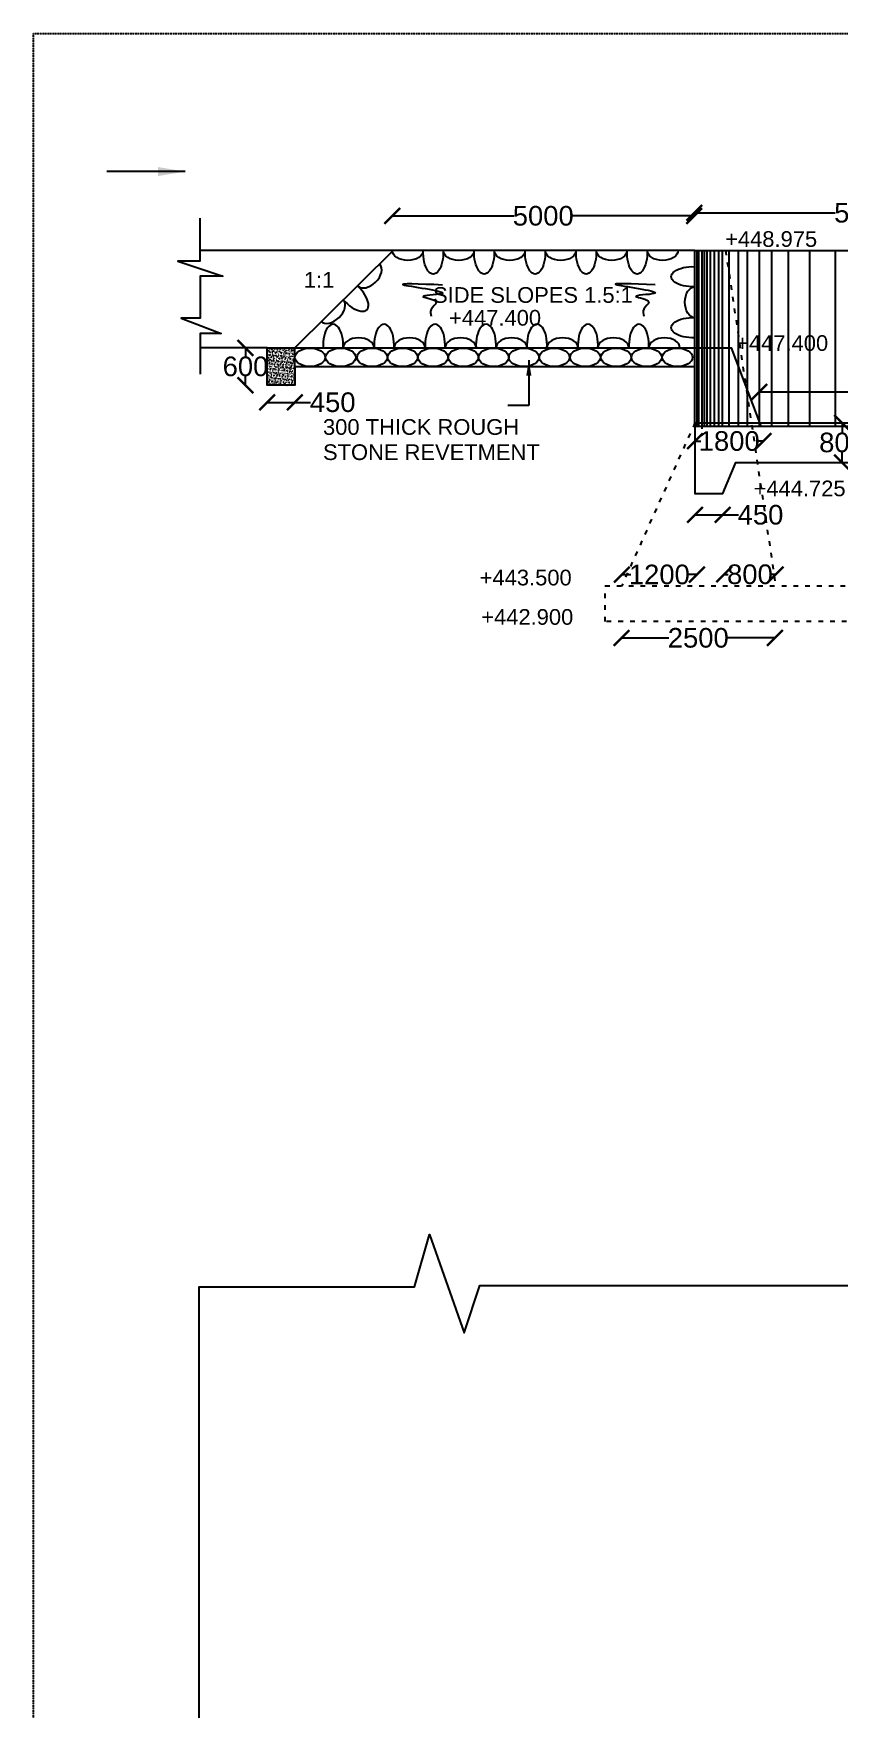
# Model space of a CAD drawing. Header units: millimetres. Extents: x 60706 to 78727, y 12317 to 23622.
# Drawn here: x 60706 to 62758, y 19351 to 23622 of the extents above; entities that cross this region are included whole.
import ezdxf

# ---------------------------------------------------------------- set-up
doc = ezdxf.new("R2010")
doc.units = ezdxf.units.MM
doc.header["$MEASUREMENT"] = 0
doc.linetypes.add('ACAD_ISO03W100', pattern=[30, 12, -18])
doc.linetypes.add('HIDDENX2', pattern=[0.75, 0.5, -0.25])
doc.layers.add('DRAWING', color=7, linetype='Continuous')
doc.layers.get('0').off()
doc.styles.get("Standard").update_dxf_attribs({"font": 'ARIAL_1.TTF'})
doc.dimstyles.get("Standard").update_dxf_attribs({"dimtxt": 50, "dimasz": 40, "dimexe": 0.18, "dimexo": 0.0625, "dimgap": 0.09, "dimtad": 0, "dimtih": 1, "dimtoh": 1, "dimdec": 0, "dimzin": 0, "dimdsep": 46, "dimtxsty": 'Standard', "dimblk": 'ARCHTICK', "dimcen": 0.05, "dimse1": 1, "dimse2": 1, "dimadec": 0, "dimazin": 0, "dimtfac": 1, "dimtdec": 0, "dimtofl": 0, "dimtmove": 0, "dimatfit": 3, "dimfxl": 0, "dimtolj": 1, "dimtzin": 0, "dimarcsym": 0})

# ---------------------------------------------------------------- blocks, each defined once
blk = doc.blocks.new('_ArchTick')
at = {"color": 0, "linetype": 'ByBlock', "const_width": 0.15}
blk.add_lwpolyline([(-0.5, -0.5), (0.5, 0.5)], dxfattribs=at)
blk = doc.blocks.new('*D311')
at = {"layer": 'Defpoints', "color": 0}
for p in [(61620.7, 23153.4), (62390.5, 23156.7), (62390.5, 23153.4)]:
    blk.add_point(p, dxfattribs=at)
at = {"layer": 'DRAWING', "color": 0, "lineweight": -2}
for p, q in [((61620.7, 23156.7), (61930.9, 23156.7)), ((62390.5, 23156.7), (62080.3, 23156.7))]:
    blk.add_line(p, q, dxfattribs=at)
at = {"layer": 'DRAWING', "color": 0, "lineweight": -2, "xscale": 40, "yscale": 40, "zscale": 40, "rotation": 180}
blk.add_blockref('_ArchTick', (61620.7, 23156.7), dxfattribs=at)
at = {"layer": 'DRAWING', "color": 0, "lineweight": -2, "xscale": 40, "yscale": 40, "zscale": 40}
blk.add_blockref('_ArchTick', (62390.5, 23156.7), dxfattribs=at)
at = {"layer": 'DRAWING', "color": 0, "insert": (62005.6, 23156.7), "char_height": 50, "attachment_point": 5}
blk.add_mtext('\\A1;5000', dxfattribs=at)
blk = doc.blocks.new('*D312')
at = {"layer": 'Defpoints', "color": 0}
for p in [(62390.5, 23156.7), (63259.3, 23164.5), (63259.3, 23156.7)]:
    blk.add_point(p, dxfattribs=at)
at = {"layer": 'DRAWING', "color": 0, "lineweight": -2}
for p, q in [((62390.5, 23164.5), (62750.2, 23164.5)), ((63259.3, 23164.5), (62899.6, 23164.5))]:
    blk.add_line(p, q, dxfattribs=at)
at = {"layer": 'DRAWING', "color": 0, "lineweight": -2, "xscale": 40, "yscale": 40, "zscale": 40, "rotation": 180}
blk.add_blockref('_ArchTick', (62390.5, 23164.5), dxfattribs=at)
at = {"layer": 'DRAWING', "color": 0, "lineweight": -2, "xscale": 40, "yscale": 40, "zscale": 40}
blk.add_blockref('_ArchTick', (63259.3, 23164.5), dxfattribs=at)
at = {"layer": 'DRAWING', "color": 0, "insert": (62824.9, 23164.5), "char_height": 50, "attachment_point": 5}
blk.add_mtext('\\A1;5600', dxfattribs=at)
blk = doc.blocks.new('*D320')
at = {"layer": 'Defpoints', "color": 0}
for p in [(62556.8, 22705.2), (63259.3, 22708.1), (63259.3, 22705.2)]:
    blk.add_point(p, dxfattribs=at)
at = {"layer": 'DRAWING', "color": 0, "lineweight": -2}
for p, q in [((62556.8, 22708.1), (62832.4, 22708.1)), ((63259.3, 22708.1), (62983.7, 22708.1))]:
    blk.add_line(p, q, dxfattribs=at)
at = {"layer": 'DRAWING', "color": 0, "lineweight": -2, "xscale": 40, "yscale": 40, "zscale": 40, "rotation": 180}
blk.add_blockref('_ArchTick', (62556.8, 22708.1), dxfattribs=at)
at = {"layer": 'DRAWING', "color": 0, "lineweight": -2, "xscale": 40, "yscale": 40, "zscale": 40}
blk.add_blockref('_ArchTick', (63259.3, 22708.1), dxfattribs=at)
at = {"layer": 'DRAWING', "color": 0, "insert": (62908, 22708.1), "char_height": 50, "attachment_point": 5}
blk.add_mtext('\\A1;4500', dxfattribs=at)
blk = doc.blocks.new('*D321')
at = {"layer": 'Defpoints', "color": 0}
for p in [(62766.5, 22629.3), (62767.3, 22629.3), (62766.5, 22528.1)]:
    blk.add_point(p, dxfattribs=at)
at = {"layer": 'DRAWING', "color": 0, "lineweight": -2}
for p, q in [((62767.3, 22629.3), (62767.3, 22604.3)), ((62767.3, 22528.1), (62767.3, 22553.1))]:
    blk.add_line(p, q, dxfattribs=at)
at = {"layer": 'DRAWING', "color": 0, "lineweight": -2, "xscale": 40, "yscale": 40, "zscale": 40}
for p, rotation in [((62767.3, 22629.3), 90), ((62767.3, 22528.1), 270)]:
    blk.add_blockref('_ArchTick', p, dxfattribs=dict(at, rotation=rotation))
at = {"layer": 'DRAWING', "color": 0, "insert": (62767.3, 22578.7), "char_height": 50, "attachment_point": 5}
blk.add_mtext('\\A1;800', dxfattribs=at)
blk = doc.blocks.new('*D323')
at = {"layer": 'Defpoints', "color": 0}
for p in [(62392.4, 22448.5), (62463.2, 22448.5), (62463.2, 22394.3)]:
    blk.add_point(p, dxfattribs=at)
at = {"layer": 'DRAWING', "color": 0, "lineweight": -2}
for p, q in [((62392.4, 22394.3), (62463.2, 22394.3)), ((62463.2, 22394.3), (62503.2, 22394.3))]:
    blk.add_line(p, q, dxfattribs=at)
at = {"layer": 'DRAWING', "color": 0, "lineweight": -2, "xscale": 40, "yscale": 40, "zscale": 40, "rotation": 180}
blk.add_blockref('_ArchTick', (62392.4, 22394.3), dxfattribs=at)
at = {"layer": 'DRAWING', "color": 0, "lineweight": -2, "xscale": 40, "yscale": 40, "zscale": 40}
blk.add_blockref('_ArchTick', (62463.2, 22394.3), dxfattribs=at)
at = {"layer": 'DRAWING', "color": 0, "insert": (62559.5, 22394.3), "char_height": 50, "attachment_point": 5}
blk.add_mtext('\\A1;450', dxfattribs=at)
blk = doc.blocks.new('*D324')
at = {"layer": 'Defpoints', "color": 0}
for p in [(62392.4, 22582.4), (62567, 22582.4), (62567, 22582.4)]:
    blk.add_point(p, dxfattribs=at)
at = {"layer": 'DRAWING', "color": 0, "lineweight": -2}
for p, q in [((62392.4, 22582.4), (62407.3, 22582.4)), ((62567, 22582.4), (62552, 22582.4))]:
    blk.add_line(p, q, dxfattribs=at)
at = {"layer": 'DRAWING', "color": 0, "lineweight": -2, "xscale": 40, "yscale": 40, "zscale": 40, "rotation": 180}
blk.add_blockref('_ArchTick', (62392.4, 22582.4), dxfattribs=at)
at = {"layer": 'DRAWING', "color": 0, "lineweight": -2, "xscale": 40, "yscale": 40, "zscale": 40}
blk.add_blockref('_ArchTick', (62567, 22582.4), dxfattribs=at)
at = {"layer": 'DRAWING', "color": 0, "insert": (62479.7, 22582.4), "char_height": 50, "attachment_point": 5}
blk.add_mtext('\\A1;1800', dxfattribs=at)
blk = doc.blocks.new('*D325')
at = {"layer": 'Defpoints', "color": 0}
for p in [(62205.9, 22213.7), (62397.4, 22242.1), (62397.4, 22213.7)]:
    blk.add_point(p, dxfattribs=at)
at = {"layer": 'DRAWING', "color": 0, "lineweight": -2}
for p, q in [((62205.9, 22242.1), (62229.3, 22242.1)), ((62397.4, 22242.1), (62373.9, 22242.1))]:
    blk.add_line(p, q, dxfattribs=at)
at = {"layer": 'DRAWING', "color": 0, "lineweight": -2, "xscale": 40, "yscale": 40, "zscale": 40, "rotation": 180}
blk.add_blockref('_ArchTick', (62205.9, 22242.1), dxfattribs=at)
at = {"layer": 'DRAWING', "color": 0, "lineweight": -2, "xscale": 40, "yscale": 40, "zscale": 40}
blk.add_blockref('_ArchTick', (62397.4, 22242.1), dxfattribs=at)
at = {"layer": 'DRAWING', "color": 0, "insert": (62301.6, 22242.1), "char_height": 50, "attachment_point": 5}
blk.add_mtext('\\A1;1200', dxfattribs=at)
blk = doc.blocks.new('*D326')
at = {"layer": 'Defpoints', "color": 0}
for p in [(62466.9, 22237.5), (62598.1, 22242.6), (62598.1, 22237.5)]:
    blk.add_point(p, dxfattribs=at)
at = {"layer": 'DRAWING', "color": 0, "lineweight": -2}
for p, q in [((62466.9, 22242.6), (62477.2, 22242.6)), ((62598.1, 22242.6), (62587.8, 22242.6))]:
    blk.add_line(p, q, dxfattribs=at)
at = {"layer": 'DRAWING', "color": 0, "lineweight": -2, "xscale": 40, "yscale": 40, "zscale": 40, "rotation": 180}
blk.add_blockref('_ArchTick', (62466.9, 22242.6), dxfattribs=at)
at = {"layer": 'DRAWING', "color": 0, "lineweight": -2, "xscale": 40, "yscale": 40, "zscale": 40}
blk.add_blockref('_ArchTick', (62598.1, 22242.6), dxfattribs=at)
at = {"layer": 'DRAWING', "color": 0, "insert": (62532.5, 22242.6), "char_height": 50, "attachment_point": 5}
blk.add_mtext('\\A1;800', dxfattribs=at)
blk = doc.blocks.new('*D327')
at = {"layer": 'Defpoints', "color": 0}
for p in [(62205.3, 22080.5), (62596.3, 22080.5), (62596.3, 22080.5)]:
    blk.add_point(p, dxfattribs=at)
at = {"layer": 'DRAWING', "color": 0, "lineweight": -2}
for p, q in [((62205.3, 22080.5), (62325.7, 22080.5)), ((62596.3, 22080.5), (62475.9, 22080.5))]:
    blk.add_line(p, q, dxfattribs=at)
at = {"layer": 'DRAWING', "color": 0, "lineweight": -2, "xscale": 40, "yscale": 40, "zscale": 40, "rotation": 180}
blk.add_blockref('_ArchTick', (62205.3, 22080.5), dxfattribs=at)
at = {"layer": 'DRAWING', "color": 0, "lineweight": -2, "xscale": 40, "yscale": 40, "zscale": 40}
blk.add_blockref('_ArchTick', (62596.3, 22080.5), dxfattribs=at)
at = {"layer": 'DRAWING', "color": 0, "insert": (62400.8, 22080.5), "char_height": 50, "attachment_point": 5}
blk.add_mtext('\\A1;2500', dxfattribs=at)
blk = doc.blocks.new('*D494')
at = {"layer": 'Defpoints', "color": 0}
for p in [(61246.6, 22820.3), (61301.8, 22820.3), (61301.8, 22725.1)]:
    blk.add_point(p, dxfattribs=at)
at = {"layer": 'DRAWING', "color": 0, "lineweight": -2}
for p, q in [((61246.6, 22820.3), (61246.6, 22798.3)), ((61246.6, 22725.1), (61246.6, 22747.1))]:
    blk.add_line(p, q, dxfattribs=at)
at = {"layer": 'DRAWING', "color": 0, "lineweight": -2, "xscale": 40, "yscale": 40, "zscale": 40}
for p, rotation in [((61246.6, 22820.3), 90), ((61246.6, 22725.1), 270)]:
    blk.add_blockref('_ArchTick', p, dxfattribs=dict(at, rotation=rotation))
at = {"layer": 'DRAWING', "color": 0, "insert": (61246.6, 22772.7), "char_height": 50, "attachment_point": 5}
blk.add_mtext('\\A1;600', dxfattribs=at)
blk = doc.blocks.new('*D495')
at = {"layer": 'Defpoints', "color": 0}
for p in [(61301.8, 22725.1), (61372.7, 22725.1), (61372.7, 22681.3)]:
    blk.add_point(p, dxfattribs=at)
at = {"layer": 'DRAWING', "color": 0, "lineweight": -2}
for p, q in [((61301.8, 22681.3), (61372.7, 22681.3)), ((61372.7, 22681.3), (61412.7, 22681.3))]:
    blk.add_line(p, q, dxfattribs=at)
at = {"layer": 'DRAWING', "color": 0, "lineweight": -2, "xscale": 40, "yscale": 40, "zscale": 40, "rotation": 180}
blk.add_blockref('_ArchTick', (61301.8, 22681.3), dxfattribs=at)
at = {"layer": 'DRAWING', "color": 0, "lineweight": -2, "xscale": 40, "yscale": 40, "zscale": 40}
blk.add_blockref('_ArchTick', (61372.7, 22681.3), dxfattribs=at)
at = {"layer": 'DRAWING', "color": 0, "insert": (61468.9, 22681.3), "char_height": 50, "attachment_point": 5}
blk.add_mtext('\\A1;450', dxfattribs=at)

msp = doc.modelspace()

# ---------------------------------------------------------------- hatches: boundary and pattern name
at = {"layer": 'DRAWING'}
h = msp.add_hatch(dxfattribs=at)
h.set_pattern_fill('AR-CONC', color=256, style=0)
h.set_pattern_definition([(50, (0, 0), (7.1726018, -0.62752135), [0.75, -8.25]), (355, (0, 0), (-1.3875133, 7.5219213), [0.6, -6.6]), (100.4514, (0.598, -0.052), (5.7850938, 6.8943954), [0.6374019, -7.0114211]), (46.1842, (0, 2), (10.6724105, -1.6551901), [1.125, -12.375]), (96.6356, (0.889, 1.862), (9.346627, 9.7411787), [0.9561029, -10.51713]), (351.1842, (0, 2), (9.3466195, 9.741186), [0.9, -9.9]), (21, (1, 1.5), (5.9690705, -4.0261889), [0.75, -8.25]), (326, (1, 1.5), (2.4331533, 7.25150045), [0.6, -6.6]), (71.4514, (1.4974, 1.1645), (8.4022263, 3.225305), [0.6374019, -7.0114211]), (37.5, (0, 0), (0.12159855, 3.32893854), [0, -6.52, 0, -6.7, 0, -6.625]), (7.5, (0, 0), (2.63069537, 3.94411712), [0, -3.82, 0, -6.37, 0, -2.525]), (327.5, (-2.23, 0), (5.33822436, -0.22554872), [0, -2.5, 0, -7.8, 0, -10.35]), (317.5, (-3.23, 0), (5.8318617, 1.00104982), [0, -3.25, 0, -5.18, 0, -7.35])])
h.paths.add_polyline_path([(61372.7, 22820.3), (61301.8, 22820.3), (61301.8, 22725.1), (61372.7, 22725.1), (61372.7, 22772)])

# ---------------------------------------------------------------- linework, layer by layer
at = {"layer": 'DRAWING', "linetype": 'HIDDENX2'}
msp.add_lwpolyline([(60706.2, 23621.9), (77719.4, 23621.9), (77719.4, 12317.2), (60706.2, 12317.2)], close=True, dxfattribs=at)
at = {"layer": 'DRAWING'}
for points in [[(61130, 23151.1), (61130, 23041.7), (61073.7, 23041.7), (61188.7, 23003.2), (61130.8, 23003.2), (61130.8, 22895.9), (61082.2, 22895.9), (61184.3, 22856.6), (61130.7, 22856.6), (61130.7, 22753.3)], [(62392.4, 22629.3), (62392.4, 22448.5), (62463.2, 22448.5), (62496.8, 22528.1), (63259.3, 22528.1), (63259.3, 22620.4), (63259.3, 23167), (63293.5, 23167), (63293.5, 23094.5), (63328, 23094.5), (63328, 23058.6), (63259.3, 23058.6)], [(62392.4, 23068.7), (61131.3, 23068.7)], [(61622.9, 23068.7), (61372.7, 22820.3)], [(62392.4, 22629.3), (62392.4, 23068.7), (63259.3, 23068.7)], [(62398, 22620.4), (62398, 23068.7)], [(62402.1, 22620.4), (62402.1, 23068.7)], [(62410.8, 22620.4), (62410.8, 23068.7)], [(62417.1, 22620.4), (62417.1, 23068.7)], [(62423.9, 22620.4), (62423.9, 23068.7)], [(62432.1, 22620.4), (62432.1, 23068.7)], [(62441.8, 22620.4), (62441.8, 23068.7)], [(62453.5, 22620.4), (62453.5, 23068.7)], [(62462.7, 22620.4), (62462.7, 23068.7)], [(62479.2, 22620.4), (62479.2, 23068.7)], [(62503.5, 22620.4), (62503.5, 23068.7)], [(62526.3, 22620.4), (62526.3, 23068.7)], [(62556.8, 22620.4), (62556.8, 23068.7)], [(62588.3, 22620.4), (62588.3, 23068.7)], [(62630.5, 22620.4), (62630.5, 23068.7)], [(62685.3, 22620.4), (62685.3, 23068.7)], [(62750.9, 22620.4), (62750.9, 23068.7)], [(62410.8, 22613.9), (62410.8, 23062.3)], [(61301.8, 22820.3), (61130.2, 22820.3)], [(62392.4, 22772), (61372.7, 22772), (61372.7, 22725.1), (61301.8, 22725.1), (61301.8, 22820.3), (62392.4, 22820.3)], [(61372.7, 22772), (61372.7, 22820.3)], [(62387.9, 22820.3), (62484.6, 22820.3), (62560.5, 22620.4)], [(62392.4, 22629.3), (67671.7, 22629.3)], [(62392.4, 22620.4), (67671.7, 22620.4)], [(61128.3, 17118.7), (61128.3, 20425.5), (61677.2, 20425.5), (61715.9, 20559.6), (61804, 20308.9), (61844.3, 20429.6), (63351.9, 20429.6), (63395.9, 20570.9), (63522.2, 20323.1), (63563.4, 20437.2), (65458.8, 20437.2), (65503.3, 20572.5), (65587.9, 20319.5), (65631.3, 20435.7)]]:
    msp.add_lwpolyline(points, dxfattribs=at)
at = {"layer": 'DRAWING', "linetype": 'ACAD_ISO03W100'}
for points in [[(62470.5, 23068.7), (62598.3, 22212)], [(62392.4, 22629.3), (62205.3, 22212.4)]]:
    msp.add_lwpolyline(points, dxfattribs=at)
msp.add_lwpolyline([(62163.5, 22213.7), (63199, 22213.7), (63199, 22122.2), (62163.5, 22122.2)], close=True, dxfattribs=at)
at = {"layer": 'DRAWING', "extrusion": (0, 0, -1)}
for centre, major_axis, ratio, start_param, end_param in [((61660.4, 23068.7), (-39.5, 0), 0.645924, 3.141593, 6.283185), ((61725.3, 23062.8), (0, -54.3), 0.472191, 4.601838, 7.964533), ((61790.3, 23068.7), (-39.5, 0), 0.645924, 3.141593, 6.283185), ((61855.2, 23062.8), (0, -54.3), 0.472191, 4.601838, 7.964533), ((61920.2, 23068.7), (-39.5, 0), 0.645924, 3.141593, 6.283185), ((61985.2, 23062.8), (0, -54.3), 0.472191, 4.601838, 7.964533), ((62050.1, 23068.7), (-39.5, 0), 0.645924, 3.141593, 6.283185), ((62115.1, 23062.8), (0, -54.3), 0.472191, 4.601838, 7.964533), ((62180.1, 23068.7), (-39.5, 0), 0.645924, 3.141593, 6.283185), ((62245, 23062.8), (0, -54.3), 0.472191, 4.601838, 7.964533), ((62310, 23068.7), (-39.5, 0), 0.645924, 3.141593, 6.283185), ((62386.4, 23001.7), (-54.3, 0), 0.472191, 4.601838, 7.964533), ((62392.4, 22936.7), (0, 39.5), 0.645924, 3.141593, 6.283185), ((62386.4, 22871.7), (-54.3, 0), 0.472191, 4.601838, 7.964533)]:
    msp.add_ellipse(centre, major_axis=major_axis, ratio=ratio, start_param=start_param, end_param=end_param, dxfattribs=at)
at = {"layer": 'DRAWING'}
for centre, major_axis, ratio, start_param, end_param in [((61560.6, 23006.1), (28.3, 27.5), 0.645924, 3.141593, 6.283185), ((61467.3, 22915.6), (28.3, 27.5), 0.645924, 3.141593, 6.283185), ((61518.1, 22956.5), (37.8, -39), 0.472191, 4.601838, 7.964533), ((61470, 22826.3), (0, 54.3), 0.472191, 4.601838, 7.964533), ((61599.9, 22826.3), (0, 54.3), 0.472191, 4.601838, 7.964533), ((61729.9, 22826.3), (0, 54.3), 0.472191, 4.601838, 7.964533), ((61859.8, 22826.3), (0, 54.3), 0.472191, 4.601838, 7.964533), ((61989.7, 22826.3), (0, 54.3), 0.472191, 4.601838, 7.964533), ((62119.7, 22826.3), (0, 54.3), 0.472191, 4.601838, 7.964533), ((62249.6, 22826.3), (0, 54.3), 0.472191, 4.601838, 7.964533), ((61535, 22820.3), (-39.5, 0), 0.645924, 3.141593, 6.283185), ((61664.9, 22820.3), (-39.5, 0), 0.645924, 3.141593, 6.283185), ((61794.8, 22820.3), (-39.5, 0), 0.645924, 3.141593, 6.283185), ((61924.8, 22820.3), (-39.5, 0), 0.645924, 3.141593, 6.283185), ((62054.7, 22820.3), (-39.5, 0), 0.645924, 3.141593, 6.283185), ((62184.6, 22820.3), (-39.5, 0), 0.645924, 3.141593, 6.283185), ((62314.5, 22820.3), (-39.5, 0), 0.645924, 3.141593, 6.283185)]:
    msp.add_ellipse(centre, major_axis=major_axis, ratio=ratio, start_param=start_param, end_param=end_param, dxfattribs=at)
for centre in [(61411.2, 22796.1), (61489.3, 22796.1), (61569.6, 22796.1), (61647.3, 22796.1), (61724.6, 22796.1), (61801.9, 22796.1), (61879.2, 22796.1), (61956.4, 22796.1), (62034.1, 22796.1), (62112.8, 22796.1), (62191.4, 22796.1), (62269.1, 22796.1), (62347.7, 22796.1)]:
    msp.add_ellipse(centre, major_axis=(-38.6, 0), ratio=0.608754, dxfattribs=at)
for points in [[(61748.5, 22980.5), (61651.9, 22980.5), (61745.5, 22958.1), (61699.7, 22950.6), (61732.7, 22936.6), (61719.8, 22918.2), (61720.3, 22900.7)], [(62290.7, 22981), (62194.1, 22981), (62287.6, 22958.6), (62241.9, 22951.1), (62274.8, 22937), (62262, 22918.7), (62262.4, 22901.2)]]:
    msp.add_spline(points, degree=3, dxfattribs=at)

# ---------------------------------------------------------------- texts
for s, p in [('300 THICK ROUGH ', (61444.2, 22598.5)), ('STONE REVETMENT', (61444.2, 22534.2)), ('+444.725', (62541.8, 22441.8)), ('+443.500', (61843.6, 22214.5)), ('+442.900', (61847.6, 22114.1))]:
    msp.add_text(s, height=40, dxfattribs=at).set_placement(p)
at = {"layer": 'DRAWING', "char_height": 40, "attachment_point": 3}
for s, insert, width in [('+448.975', (62703.9, 23117.8), 223.513), ('1:1', (61472.9, 23013.6), 67.822), ('SIDE SLOPES 1.5:1', (62234.1, 22975.1), 515.278), ('+447.400', (62000.1, 22916.9), 223.513), ('+447.400', (62732, 22852.5), 223.513)]:
    msp.add_mtext(s, dxfattribs=dict(at, insert=insert, width=width))

# ---------------------------------------------------------------- dimensions: what is measured, and where the dimension line sits
at = {"layer": 'DRAWING'}
for base, p1, p2, text, picture, middle in [((63259.3, 23164.5), (62390.5, 23156.7), (63259.3, 23156.7), '5600', '*D312', (62824.9, 23164.5)), ((62390.5, 23156.7), (61620.7, 23153.4), (62390.5, 23153.4), '5000', '*D311', (62005.6, 23156.7)), ((61372.7, 22681.3), (61301.8, 22725.1), (61372.7, 22725.1), '450', '*D495', (61468.9, 22681.3)), ((63259.3, 22708.1), (62556.8, 22705.2), (63259.3, 22705.2), '4500', '*D320', (62908, 22708.1)), ((62567, 22582.4), (62392.4, 22582.4), (62567, 22582.4), '1800', '*D324', (62479.7, 22582.4)), ((62463.2, 22394.3), (62392.4, 22448.5), (62463.2, 22448.5), '450', '*D323', (62559.5, 22394.3)), ((62397.4, 22242.1), (62205.9, 22213.7), (62397.4, 22213.7), '1200', '*D325', (62301.6, 22242.1)), ((62598.1, 22242.6), (62466.9, 22237.5), (62598.1, 22237.5), '800', '*D326', (62532.5, 22242.6)), ((62596.3, 22080.5), (62205.3, 22080.5), (62596.3, 22080.5), '2500', '*D327', (62400.8, 22080.5))]:
    dim = msp.add_linear_dim(base=base, p1=p1, p2=p2, text=text, dimstyle='Standard', dxfattribs=at)
    dim.commit()
    dim.dimension.update_dxf_attribs({"geometry": picture, "text_midpoint": middle})
for base, p1, p2, text, picture, middle in [((61246.6, 22820.3), (61301.8, 22725.1), (61301.8, 22820.3), '600', '*D494', (61246.6, 22772.7)), ((62767.3, 22629.3), (62766.5, 22528.1), (62766.5, 22629.3), '800', '*D321', (62767.3, 22578.7))]:
    dim = msp.add_linear_dim(base=base, p1=p1, p2=p2, angle=90, text=text, dimstyle='Standard', dxfattribs=at)
    dim.commit()
    dim.dimension.update_dxf_attribs({"geometry": picture, "text_midpoint": middle})

# ---------------------------------------------------------------- leaders
for points, override in [([(61093.2, 23269.8), (60893.3, 23269.8)], {"dimasz": 70, "dimgap": 0.09, "dimtad": 0}), ([(61968.9, 22789.1), (61968.9, 22673.3), (61915.3, 22673.3)], {"dimgap": 0.09, "dimtad": 0})]:
    msp.add_leader(points, dimstyle='Standard', override=override, dxfattribs=at)

doc.saveas('drawing.dxf')
